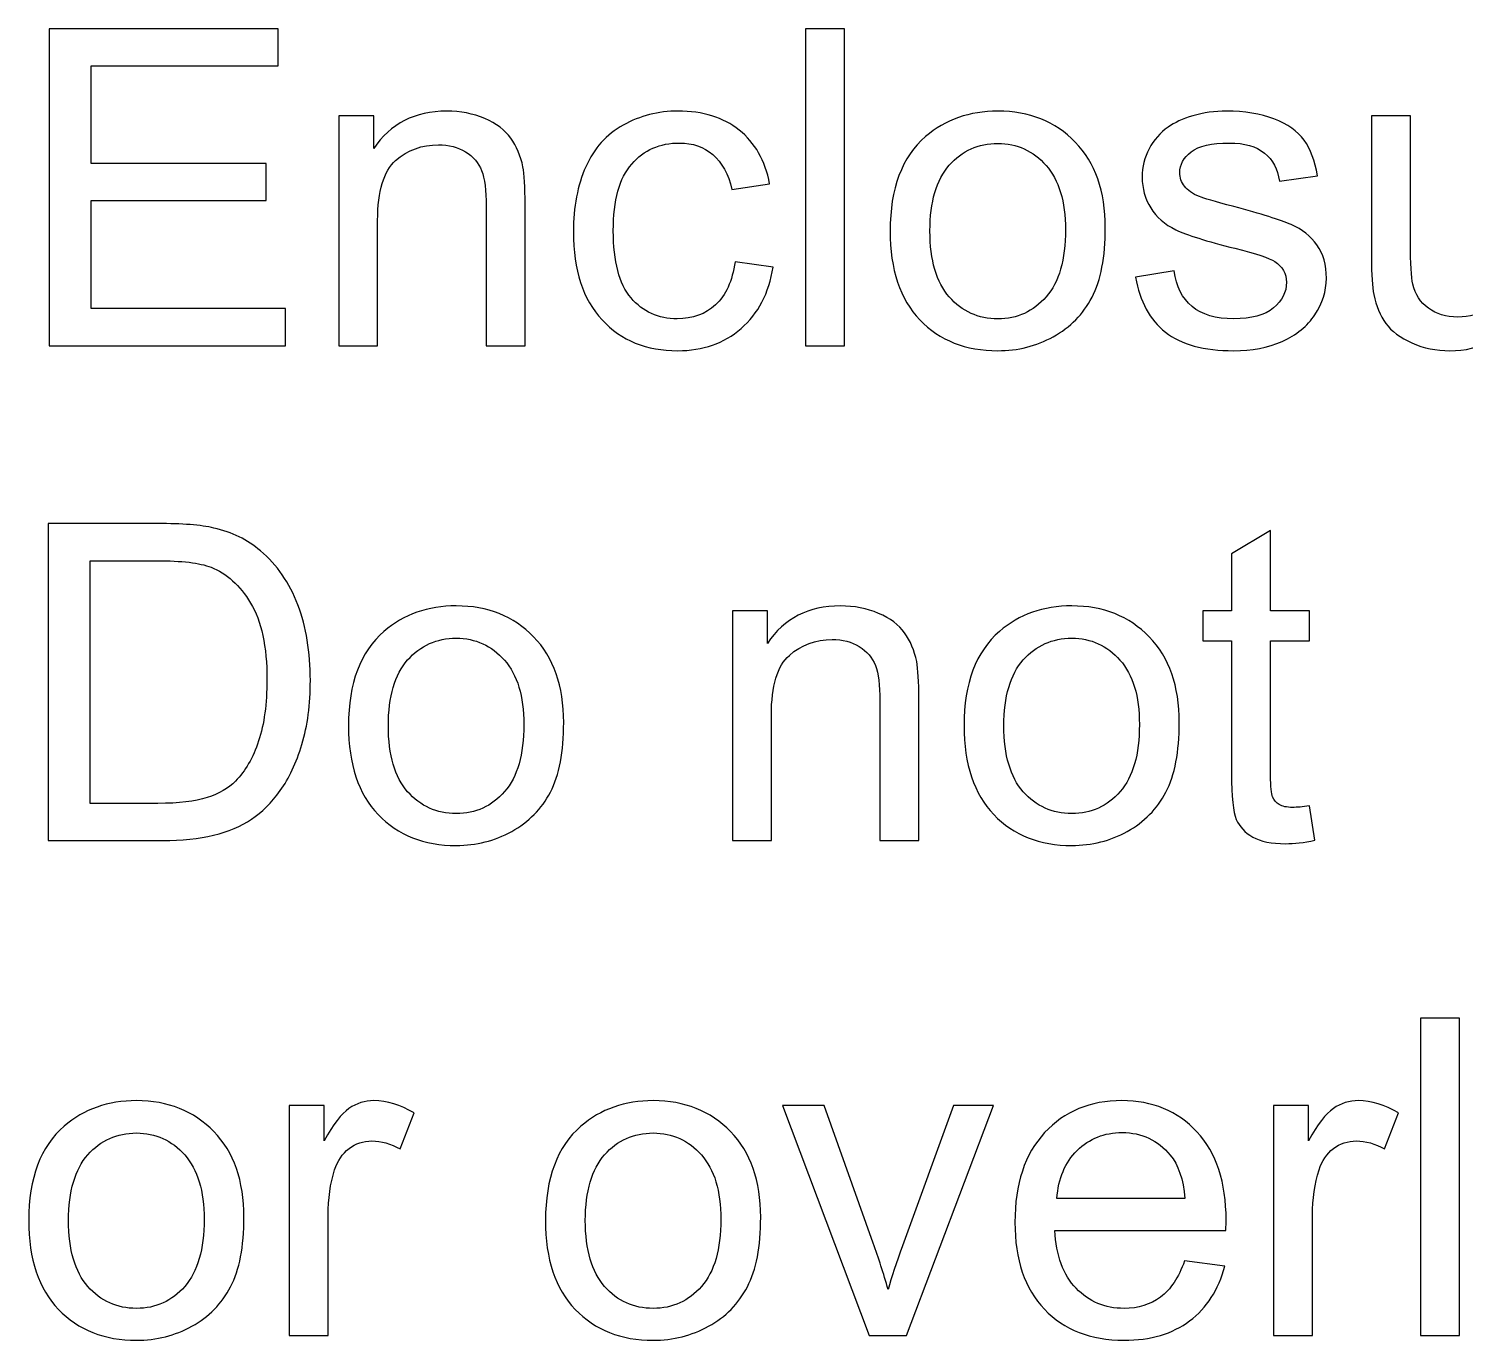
# Model space of a CAD drawing. Header units: millimetres. Extents: x 161 to 1941, y -2211 to 166.
# Drawn here: x 603.4 to 685.8, y -996.7 to -921.5 of the extents above; entities that cross this region are included whole.
import ezdxf

# ---------------------------------------------------------------- set-up
doc = ezdxf.new("R2010")
doc.units = ezdxf.units.MM
doc.header["$MEASUREMENT"] = 0
doc.layers.add('Layer 1', color=7, linetype='Continuous')

msp = doc.modelspace()

# ---------------------------------------------------------------- linework, layer by layer
at = {"layer": 'Layer 1', "color": 250}
for points, knots in [([(604.5358, -939.7092), (604.5358, -939.7092), (604.5358, -921.5228), (604.5358, -921.5228), (604.5358, -921.5228), (617.6676, -921.5228), (617.6676, -921.5228), (617.6676, -921.5228), (617.6676, -923.6564), (617.6676, -923.6564), (617.6676, -923.6564), (606.9488, -923.6564), (606.9488, -923.6564), (606.9488, -923.6564), (606.9488, -929.2444), (606.9488, -929.2444), (606.9488, -929.2444), (616.9818, -929.2444), (616.9818, -929.2444), (616.9818, -929.2444), (616.9818, -931.378), (616.9818, -931.378), (616.9818, -931.378), (606.9488, -931.378), (606.9488, -931.378), (606.9488, -931.378), (606.9488, -937.5756), (606.9488, -937.5756), (606.9488, -937.5756), (618.0994, -937.5756), (618.0994, -937.5756), (618.0994, -937.5756), (618.0994, -939.7092), (618.0994, -939.7092), (618.0994, -939.7092), (604.5358, -939.7092), (604.5358, -939.7092)], [0, 0, 0, 0, 0.0833333, 0.0833333, 0.0833333, 0.1666667, 0.1666667, 0.1666667, 0.25, 0.25, 0.25, 0.3333333, 0.3333333, 0.3333333, 0.4166667, 0.4166667, 0.4166667, 0.5, 0.5, 0.5, 0.5833333, 0.5833333, 0.5833333, 0.6666667, 0.6666667, 0.6666667, 0.75, 0.75, 0.75, 0.8333333, 0.8333333, 0.8333333, 0.9166667, 0.9166667, 0.9166667, 1, 1, 1, 1]), ([(647.9232, -939.7092), (647.9232, -939.7092), (647.9232, -921.5228), (647.9232, -921.5228), (647.9232, -921.5228), (650.1584, -921.5228), (650.1584, -921.5228), (650.1584, -921.5228), (650.1584, -939.7092), (650.1584, -939.7092), (650.1584, -939.7092), (647.9232, -939.7092), (647.9232, -939.7092)], [0, 0, 0, 0, 0.25, 0.25, 0.25, 0.5, 0.5, 0.5, 0.75, 0.75, 0.75, 1, 1, 1, 1]), ([(621.1474, -939.7092), (621.1474, -939.7092), (621.1474, -926.5266), (621.1474, -926.5266), (621.1474, -926.5266), (623.154, -926.5266), (623.154, -926.5266), (623.154, -926.5266), (623.154, -928.3977), (623.154, -928.3977), (624.1192, -926.9626), (625.5162, -926.2472), (627.3408, -926.2472), (628.1366, -926.2472), (628.8648, -926.3911), (629.5294, -926.6748), (630.194, -926.9584), (630.6936, -927.3352), (631.0238, -927.7966), (631.354, -928.258), (631.5868, -928.8084), (631.718, -929.4434), (631.7985, -929.8582), (631.8408, -930.5821), (631.8408, -931.6151), (631.8408, -931.6151), (631.8408, -939.7092), (631.8408, -939.7092), (631.8408, -939.7092), (629.6056, -939.7092), (629.6056, -939.7092), (629.6056, -939.7092), (629.6056, -931.6997), (629.6056, -931.6997), (629.6056, -930.7896), (629.5209, -930.108), (629.3474, -929.6593), (629.1738, -929.2105), (628.8648, -928.8507), (628.4245, -928.5798), (627.9842, -928.3131), (627.4635, -928.1776), (626.8709, -928.1776), (625.9226, -928.1776), (625.1056, -928.4782), (624.4155, -929.0835), (623.7255, -929.6847), (623.3826, -930.8319), (623.3826, -932.5168), (623.3826, -932.5168), (623.3826, -939.7092), (623.3826, -939.7092), (623.3826, -939.7092), (621.1474, -939.7092), (621.1474, -939.7092)], [0, 0, 0, 0, 0.0555556, 0.0555556, 0.0555556, 0.1111111, 0.1111111, 0.1111111, 0.1666667, 0.1666667, 0.1666667, 0.2222222, 0.2222222, 0.2222222, 0.2777778, 0.2777778, 0.2777778, 0.3333333, 0.3333333, 0.3333333, 0.3888889, 0.3888889, 0.3888889, 0.4444444, 0.4444444, 0.4444444, 0.5, 0.5, 0.5, 0.5555556, 0.5555556, 0.5555556, 0.6111111, 0.6111111, 0.6111111, 0.6666667, 0.6666667, 0.6666667, 0.7222222, 0.7222222, 0.7222222, 0.7777778, 0.7777778, 0.7777778, 0.8333333, 0.8333333, 0.8333333, 0.8888889, 0.8888889, 0.8888889, 0.9444444, 0.9444444, 0.9444444, 1, 1, 1, 1]), ([(643.8846, -934.8832), (643.8846, -934.8832), (646.069, -935.188), (646.069, -935.188), (645.8277, -936.6908), (645.2181, -937.8635), (644.2317, -938.7144), (643.2454, -939.5653), (642.0304, -939.9886), (640.5953, -939.9886), (638.7961, -939.9886), (637.3483, -939.4002), (636.2561, -938.2233), (635.1597, -937.0464), (634.6136, -935.3616), (634.6136, -933.1687), (634.6136, -931.7463), (634.8507, -930.5059), (635.3206, -929.4391), (635.7905, -928.3766), (636.5059, -927.5765), (637.4711, -927.0473), (638.4321, -926.5139), (639.4777, -926.2472), (640.6122, -926.2472), (642.0389, -926.2472), (643.2115, -926.607), (644.1174, -927.3309), (645.0276, -928.0548), (645.6118, -929.0835), (645.8658, -930.4128), (645.8658, -930.4128), (643.7068, -930.743), (643.7068, -930.743), (643.4994, -929.8582), (643.1353, -929.1936), (642.6061, -928.7449), (642.0812, -928.3004), (641.4462, -928.076), (640.7011, -928.076), (639.5751, -928.076), (638.6607, -928.4782), (637.9537, -929.2825), (637.251, -930.0911), (636.8996, -931.3611), (636.8996, -933.1052), (636.8996, -934.8747), (637.2383, -936.1574), (637.9156, -936.9575), (638.5972, -937.7576), (639.4819, -938.1598), (640.5699, -938.1598), (641.4504, -938.1598), (642.1828, -937.8931), (642.767, -937.3555), (643.3554, -936.8221), (643.728, -935.9966), (643.8846, -934.8832)], [0, 0, 0, 0, 0.0526316, 0.0526316, 0.0526316, 0.1052632, 0.1052632, 0.1052632, 0.1578947, 0.1578947, 0.1578947, 0.2105263, 0.2105263, 0.2105263, 0.2631579, 0.2631579, 0.2631579, 0.3157895, 0.3157895, 0.3157895, 0.3684211, 0.3684211, 0.3684211, 0.4210526, 0.4210526, 0.4210526, 0.4736842, 0.4736842, 0.4736842, 0.5263158, 0.5263158, 0.5263158, 0.5789474, 0.5789474, 0.5789474, 0.6315789, 0.6315789, 0.6315789, 0.6842105, 0.6842105, 0.6842105, 0.7368421, 0.7368421, 0.7368421, 0.7894737, 0.7894737, 0.7894737, 0.8421053, 0.8421053, 0.8421053, 0.8947368, 0.8947368, 0.8947368, 0.9473684, 0.9473684, 0.9473684, 1, 1, 1, 1]), ([(652.7788, -933.1179), (652.7788, -930.6837), (653.4561, -928.8803), (654.815, -927.7077), (655.9453, -926.734), (657.3296, -926.2472), (658.9595, -926.2472), (660.7671, -926.2472), (662.2488, -926.8399), (663.4002, -928.0252), (664.5475, -929.2063), (665.1232, -930.8446), (665.1232, -932.9316), (665.1232, -934.625), (664.8692, -935.9542), (664.3612, -936.9237), (663.8532, -937.8931), (663.1124, -938.6466), (662.1387, -939.1843), (661.1693, -939.7219), (660.1067, -939.9886), (658.9595, -939.9886), (657.1137, -939.9886), (655.6236, -939.4002), (654.4848, -938.2191), (653.3461, -937.038), (652.7788, -935.3362), (652.7788, -933.1179)], [0, 0, 0, 0, 0.1111111, 0.1111111, 0.1111111, 0.2222222, 0.2222222, 0.2222222, 0.3333333, 0.3333333, 0.3333333, 0.4444444, 0.4444444, 0.4444444, 0.5555556, 0.5555556, 0.5555556, 0.6666667, 0.6666667, 0.6666667, 0.7777778, 0.7777778, 0.7777778, 0.8888889, 0.8888889, 0.8888889, 1, 1, 1, 1]), ([(666.8546, -935.7722), (666.8546, -935.7722), (669.0644, -935.4166), (669.0644, -935.4166), (669.1872, -936.3014), (669.5343, -936.9787), (670.1016, -937.4528), (670.6688, -937.9227), (671.4647, -938.1598), (672.4807, -938.1598), (673.5094, -938.1598), (674.2714, -937.9524), (674.7709, -937.5333), (675.2662, -937.1184), (675.516, -936.6273), (675.516, -936.0643), (675.516, -935.5605), (675.2916, -935.1626), (674.8471, -934.8747), (674.5339, -934.6758), (673.7719, -934.426), (672.5611, -934.117), (670.9271, -933.7063), (669.7968, -933.3507), (669.1618, -933.0502), (668.531, -932.7454), (668.0526, -932.3305), (667.7267, -931.7971), (667.4007, -931.2679), (667.2356, -930.6795), (667.2356, -930.036), (667.2356, -929.4476), (667.3711, -928.9057), (667.6378, -928.4062), (667.9087, -927.9067), (668.2728, -927.4918), (668.7342, -927.1616), (669.0813, -926.9076), (669.5555, -926.6917), (670.1524, -926.5139), (670.7535, -926.3361), (671.3927, -926.2472), (672.0785, -926.2472), (673.1115, -926.2472), (674.0174, -926.3954), (674.7963, -926.6959), (675.5795, -926.9923), (676.1552, -927.3987), (676.5278, -927.9067), (676.8961, -928.4189), (677.1543, -929.1005), (677.294, -929.9556), (677.294, -929.9556), (675.1096, -930.2604), (675.1096, -930.2604), (675.0122, -929.5746), (674.7244, -929.037), (674.2502, -928.6517), (673.7761, -928.2665), (673.1072, -928.076), (672.2394, -928.076), (671.2192, -928.076), (670.4868, -928.2453), (670.0508, -928.584), (669.6147, -928.9227), (669.3946, -929.3206), (669.3946, -929.7736), (669.3946, -930.0614), (669.4835, -930.3239), (669.6655, -930.5567), (669.8476, -930.7938), (670.1312, -930.9928), (670.5207, -931.1494), (670.745, -931.2341), (671.397, -931.4246), (672.4892, -931.7209), (674.064, -932.14), (675.1646, -932.4871), (675.7912, -932.7538), (676.4177, -933.0205), (676.9088, -933.4142), (677.2644, -933.9222), (677.6242, -934.4345), (677.802, -935.0695), (677.802, -935.8315), (677.802, -936.5723), (677.5861, -937.2708), (677.1501, -937.927), (676.714, -938.5831), (676.0875, -939.0911), (675.2705, -939.451), (674.4492, -939.8108), (673.5221, -939.9886), (672.4892, -939.9886), (670.7789, -939.9886), (669.4708, -939.633), (668.5733, -938.926), (667.6759, -938.2148), (667.1044, -937.165), (666.8546, -935.7722)], [0, 0, 0, 0, 0.030303, 0.030303, 0.030303, 0.0606061, 0.0606061, 0.0606061, 0.0909091, 0.0909091, 0.0909091, 0.1212121, 0.1212121, 0.1212121, 0.1515152, 0.1515152, 0.1515152, 0.1818182, 0.1818182, 0.1818182, 0.2121212, 0.2121212, 0.2121212, 0.2424242, 0.2424242, 0.2424242, 0.2727273, 0.2727273, 0.2727273, 0.3030303, 0.3030303, 0.3030303, 0.3333333, 0.3333333, 0.3333333, 0.3636364, 0.3636364, 0.3636364, 0.3939394, 0.3939394, 0.3939394, 0.4242424, 0.4242424, 0.4242424, 0.4545455, 0.4545455, 0.4545455, 0.4848485, 0.4848485, 0.4848485, 0.5151515, 0.5151515, 0.5151515, 0.5454545, 0.5454545, 0.5454545, 0.5757576, 0.5757576, 0.5757576, 0.6060606, 0.6060606, 0.6060606, 0.6363636, 0.6363636, 0.6363636, 0.6666667, 0.6666667, 0.6666667, 0.6969697, 0.6969697, 0.6969697, 0.7272727, 0.7272727, 0.7272727, 0.7575758, 0.7575758, 0.7575758, 0.7878788, 0.7878788, 0.7878788, 0.8181818, 0.8181818, 0.8181818, 0.8484848, 0.8484848, 0.8484848, 0.8787879, 0.8787879, 0.8787879, 0.9090909, 0.9090909, 0.9090909, 0.9393939, 0.9393939, 0.9393939, 0.969697, 0.969697, 0.969697, 1, 1, 1, 1]), ([(689.0542, -939.7092), (689.0542, -939.7092), (689.0542, -937.7492), (689.0542, -937.7492), (688.0297, -939.2435), (686.6412, -939.9886), (684.8844, -939.9886), (684.1097, -939.9886), (683.3858, -939.8404), (682.7127, -939.5441), (682.0396, -939.2435), (681.54, -938.871), (681.2141, -938.4223), (680.8881, -937.9693), (680.6595, -937.419), (680.5283, -936.767), (680.4394, -936.3268), (680.3928, -935.6325), (680.3928, -934.6842), (680.3928, -934.6842), (680.3928, -926.5266), (680.3928, -926.5266), (680.3928, -926.5266), (682.628, -926.5266), (682.628, -926.5266), (682.628, -926.5266), (682.628, -933.8206), (682.628, -933.8206), (682.628, -934.9848), (682.6746, -935.7722), (682.7635, -936.1744), (682.9032, -936.7628), (683.1995, -937.22), (683.6567, -937.5544), (684.1097, -937.8889), (684.6685, -938.0582), (685.3373, -938.0582), (686.0062, -938.0582), (686.6327, -937.8889), (687.2169, -937.546), (687.8011, -937.2031), (688.216, -936.7332), (688.4615, -936.1447), (688.7028, -935.5563), (688.8256, -934.6969), (688.8256, -933.5751), (688.8256, -933.5751), (688.8256, -926.5266), (688.8256, -926.5266), (688.8256, -926.5266), (691.0608, -926.5266), (691.0608, -926.5266), (691.0608, -926.5266), (691.0608, -939.7092), (691.0608, -939.7092), (691.0608, -939.7092), (689.0542, -939.7092), (689.0542, -939.7092)], [0, 0, 0, 0, 0.0526316, 0.0526316, 0.0526316, 0.1052632, 0.1052632, 0.1052632, 0.1578947, 0.1578947, 0.1578947, 0.2105263, 0.2105263, 0.2105263, 0.2631579, 0.2631579, 0.2631579, 0.3157895, 0.3157895, 0.3157895, 0.3684211, 0.3684211, 0.3684211, 0.4210526, 0.4210526, 0.4210526, 0.4736842, 0.4736842, 0.4736842, 0.5263158, 0.5263158, 0.5263158, 0.5789474, 0.5789474, 0.5789474, 0.6315789, 0.6315789, 0.6315789, 0.6842105, 0.6842105, 0.6842105, 0.7368421, 0.7368421, 0.7368421, 0.7894737, 0.7894737, 0.7894737, 0.8421053, 0.8421053, 0.8421053, 0.8947368, 0.8947368, 0.8947368, 0.9473684, 0.9473684, 0.9473684, 1, 1, 1, 1]), ([(655.0648, -933.1221), (655.0648, -934.807), (655.4331, -936.0685), (656.1697, -936.9025), (656.9105, -937.7407), (657.8376, -938.1598), (658.9595, -938.1598), (660.0686, -938.1598), (660.9915, -937.7407), (661.7323, -936.8983), (662.4689, -936.0558), (662.8372, -934.7731), (662.8372, -933.0502), (662.8372, -931.4246), (662.4647, -930.1927), (661.7238, -929.3587), (660.983, -928.5205), (660.0601, -928.1014), (658.9595, -928.1014), (657.8376, -928.1014), (656.9105, -928.5163), (656.1697, -929.3502), (655.4331, -930.1842), (655.0648, -931.4415), (655.0648, -933.1221)], [0, 0, 0, 0, 0.125, 0.125, 0.125, 0.25, 0.25, 0.25, 0.375, 0.375, 0.375, 0.5, 0.5, 0.5, 0.625, 0.625, 0.625, 0.75, 0.75, 0.75, 0.875, 0.875, 0.875, 1, 1, 1, 1]), ([(604.485, -968.0853), (604.485, -968.0853), (604.485, -949.8989), (604.485, -949.8989), (604.485, -949.8989), (610.7503, -949.8989), (610.7503, -949.8989), (612.1643, -949.8989), (613.2438, -949.9836), (613.9888, -950.1571), (615.0302, -950.3984), (615.9192, -950.8345), (616.6558, -951.461), (617.6168, -952.2738), (618.3322, -953.3067), (618.8064, -954.5683), (619.2847, -955.8298), (619.5218, -957.2734), (619.5218, -958.8947), (619.5218, -960.2748), (619.3609, -961.4982), (619.0392, -962.565), (618.7175, -963.6318), (618.3026, -964.5166), (617.7988, -965.2151), (617.2908, -965.9136), (616.7405, -966.4639), (616.1394, -966.8619), (615.5425, -967.264), (614.8186, -967.5688), (613.9719, -967.7763), (613.121, -967.9837), (612.1473, -968.0853), (611.0467, -968.0853), (611.0467, -968.0853), (604.485, -968.0853), (604.485, -968.0853)], [0, 0, 0, 0, 0.0833333, 0.0833333, 0.0833333, 0.1666667, 0.1666667, 0.1666667, 0.25, 0.25, 0.25, 0.3333333, 0.3333333, 0.3333333, 0.4166667, 0.4166667, 0.4166667, 0.5, 0.5, 0.5, 0.5833333, 0.5833333, 0.5833333, 0.6666667, 0.6666667, 0.6666667, 0.75, 0.75, 0.75, 0.8333333, 0.8333333, 0.8333333, 0.9166667, 0.9166667, 0.9166667, 1, 1, 1, 1]), ([(676.8368, -966.0914), (676.8368, -966.0914), (677.1416, -968.0641), (677.1416, -968.0641), (676.5151, -968.1954), (675.952, -968.2631), (675.461, -968.2631), (674.6524, -968.2631), (674.0259, -968.1361), (673.5771, -967.8779), (673.1326, -967.6196), (672.8194, -967.2852), (672.6373, -966.8661), (672.4553, -966.447), (672.3664, -965.5665), (672.3664, -964.2245), (672.3664, -964.2245), (672.3664, -956.6299), (672.3664, -956.6299), (672.3664, -956.6299), (670.7154, -956.6299), (670.7154, -956.6299), (670.7154, -956.6299), (670.7154, -954.9027), (670.7154, -954.9027), (670.7154, -954.9027), (672.3664, -954.9027), (672.3664, -954.9027), (672.3664, -954.9027), (672.3664, -951.643), (672.3664, -951.643), (672.3664, -951.643), (674.6016, -950.3011), (674.6016, -950.3011), (674.6016, -950.3011), (674.6016, -954.9027), (674.6016, -954.9027), (674.6016, -954.9027), (676.8368, -954.9027), (676.8368, -954.9027), (676.8368, -954.9027), (676.8368, -956.6299), (676.8368, -956.6299), (676.8368, -956.6299), (674.6016, -956.6299), (674.6016, -956.6299), (674.6016, -956.6299), (674.6016, -964.3515), (674.6016, -964.3515), (674.6016, -964.9907), (674.6397, -965.4014), (674.7201, -965.5834), (674.7963, -965.7654), (674.9233, -965.9094), (675.1011, -966.0194), (675.2789, -966.1253), (675.5329, -966.1803), (675.8631, -966.1803), (676.1087, -966.1803), (676.4346, -966.1507), (676.8368, -966.0914)], [0, 0, 0, 0, 0.05, 0.05, 0.05, 0.1, 0.1, 0.1, 0.15, 0.15, 0.15, 0.2, 0.2, 0.2, 0.25, 0.25, 0.25, 0.3, 0.3, 0.3, 0.35, 0.35, 0.35, 0.4, 0.4, 0.4, 0.45, 0.45, 0.45, 0.5, 0.5, 0.5, 0.55, 0.55, 0.55, 0.6, 0.6, 0.6, 0.65, 0.65, 0.65, 0.7, 0.7, 0.7, 0.75, 0.75, 0.75, 0.8, 0.8, 0.8, 0.85, 0.85, 0.85, 0.9, 0.9, 0.9, 0.95, 0.95, 0.95, 1, 1, 1, 1]), ([(606.898, -965.9517), (606.898, -965.9517), (610.7757, -965.9517), (610.7757, -965.9517), (611.9738, -965.9517), (612.9136, -965.8416), (613.5951, -965.6173), (614.2767, -965.3929), (614.8186, -965.0796), (615.225, -964.6732), (615.7922, -964.1017), (616.2367, -963.3313), (616.5542, -962.3661), (616.8717, -961.4009), (617.0326, -960.2325), (617.0326, -958.8566), (617.0326, -956.9516), (616.7193, -955.4869), (616.097, -954.4624), (615.4747, -953.438), (614.717, -952.7522), (613.8237, -952.405), (613.1803, -952.1553), (612.1431, -952.0325), (610.7122, -952.0325), (610.7122, -952.0325), (606.898, -952.0325), (606.898, -952.0325), (606.898, -952.0325), (606.898, -965.9517), (606.898, -965.9517)], [0, 0, 0, 0, 0.1, 0.1, 0.1, 0.2, 0.2, 0.2, 0.3, 0.3, 0.3, 0.4, 0.4, 0.4, 0.5, 0.5, 0.5, 0.6, 0.6, 0.6, 0.7, 0.7, 0.7, 0.8, 0.8, 0.8, 0.9, 0.9, 0.9, 1, 1, 1, 1]), ([(621.7104, -961.494), (621.7104, -959.0598), (622.3877, -957.2564), (623.7466, -956.0838), (624.8769, -955.1101), (626.2612, -954.6233), (627.8911, -954.6233), (629.6987, -954.6233), (631.1804, -955.216), (632.3318, -956.4013), (633.4791, -957.5824), (634.0548, -959.2207), (634.0548, -961.3077), (634.0548, -963.0011), (633.8008, -964.3303), (633.2928, -965.2998), (632.7848, -966.2692), (632.044, -967.0227), (631.0703, -967.5604), (630.1009, -968.098), (629.0383, -968.3647), (627.8911, -968.3647), (626.0453, -968.3647), (624.5552, -967.7763), (623.4164, -966.5952), (622.2777, -965.4141), (621.7104, -963.7123), (621.7104, -961.494)], [0, 0, 0, 0, 0.1111111, 0.1111111, 0.1111111, 0.2222222, 0.2222222, 0.2222222, 0.3333333, 0.3333333, 0.3333333, 0.4444444, 0.4444444, 0.4444444, 0.5555556, 0.5555556, 0.5555556, 0.6666667, 0.6666667, 0.6666667, 0.7777778, 0.7777778, 0.7777778, 0.8888889, 0.8888889, 0.8888889, 1, 1, 1, 1]), ([(643.7322, -968.0853), (643.7322, -968.0853), (643.7322, -954.9027), (643.7322, -954.9027), (643.7322, -954.9027), (645.7388, -954.9027), (645.7388, -954.9027), (645.7388, -954.9027), (645.7388, -956.7738), (645.7388, -956.7738), (646.704, -955.3387), (648.101, -954.6233), (649.9256, -954.6233), (650.7214, -954.6233), (651.4496, -954.7672), (652.1142, -955.0509), (652.7788, -955.3345), (653.2784, -955.7113), (653.6086, -956.1727), (653.9388, -956.6341), (654.1716, -957.1845), (654.3028, -957.8195), (654.3833, -958.2343), (654.4256, -958.9582), (654.4256, -959.9912), (654.4256, -959.9912), (654.4256, -968.0853), (654.4256, -968.0853), (654.4256, -968.0853), (652.1904, -968.0853), (652.1904, -968.0853), (652.1904, -968.0853), (652.1904, -960.0758), (652.1904, -960.0758), (652.1904, -959.1657), (652.1057, -958.4841), (651.9322, -958.0354), (651.7586, -957.5866), (651.4496, -957.2268), (651.0093, -956.9559), (650.569, -956.6892), (650.0483, -956.5537), (649.4557, -956.5537), (648.5074, -956.5537), (647.6904, -956.8543), (647.0003, -957.4596), (646.3103, -958.0608), (645.9674, -959.208), (645.9674, -960.8929), (645.9674, -960.8929), (645.9674, -968.0853), (645.9674, -968.0853), (645.9674, -968.0853), (643.7322, -968.0853), (643.7322, -968.0853)], [0, 0, 0, 0, 0.0555556, 0.0555556, 0.0555556, 0.1111111, 0.1111111, 0.1111111, 0.1666667, 0.1666667, 0.1666667, 0.2222222, 0.2222222, 0.2222222, 0.2777778, 0.2777778, 0.2777778, 0.3333333, 0.3333333, 0.3333333, 0.3888889, 0.3888889, 0.3888889, 0.4444444, 0.4444444, 0.4444444, 0.5, 0.5, 0.5, 0.5555556, 0.5555556, 0.5555556, 0.6111111, 0.6111111, 0.6111111, 0.6666667, 0.6666667, 0.6666667, 0.7222222, 0.7222222, 0.7222222, 0.7777778, 0.7777778, 0.7777778, 0.8333333, 0.8333333, 0.8333333, 0.8888889, 0.8888889, 0.8888889, 0.9444444, 0.9444444, 0.9444444, 1, 1, 1, 1]), ([(657.0206, -961.494), (657.0206, -959.0598), (657.6979, -957.2564), (659.0568, -956.0838), (660.1871, -955.1101), (661.5714, -954.6233), (663.2013, -954.6233), (665.0089, -954.6233), (666.4906, -955.216), (667.642, -956.4013), (668.7893, -957.5824), (669.365, -959.2207), (669.365, -961.3077), (669.365, -963.0011), (669.111, -964.3303), (668.603, -965.2998), (668.095, -966.2692), (667.3542, -967.0227), (666.3805, -967.5604), (665.4111, -968.098), (664.3485, -968.3647), (663.2013, -968.3647), (661.3555, -968.3647), (659.8654, -967.7763), (658.7266, -966.5952), (657.5879, -965.4141), (657.0206, -963.7123), (657.0206, -961.494)], [0, 0, 0, 0, 0.1111111, 0.1111111, 0.1111111, 0.2222222, 0.2222222, 0.2222222, 0.3333333, 0.3333333, 0.3333333, 0.4444444, 0.4444444, 0.4444444, 0.5555556, 0.5555556, 0.5555556, 0.6666667, 0.6666667, 0.6666667, 0.7777778, 0.7777778, 0.7777778, 0.8888889, 0.8888889, 0.8888889, 1, 1, 1, 1]), ([(623.9964, -961.4982), (623.9964, -963.1831), (624.3647, -964.4446), (625.1013, -965.2786), (625.8421, -966.1168), (626.7692, -966.5359), (627.8911, -966.5359), (629.0002, -966.5359), (629.9231, -966.1168), (630.6639, -965.2744), (631.4005, -964.4319), (631.7688, -963.1492), (631.7688, -961.4263), (631.7688, -959.8007), (631.3963, -958.5688), (630.6554, -957.7348), (629.9146, -956.8966), (628.9917, -956.4775), (627.8911, -956.4775), (626.7692, -956.4775), (625.8421, -956.8924), (625.1013, -957.7263), (624.3647, -958.5603), (623.9964, -959.8176), (623.9964, -961.4982)], [0, 0, 0, 0, 0.125, 0.125, 0.125, 0.25, 0.25, 0.25, 0.375, 0.375, 0.375, 0.5, 0.5, 0.5, 0.625, 0.625, 0.625, 0.75, 0.75, 0.75, 0.875, 0.875, 0.875, 1, 1, 1, 1]), ([(659.3066, -961.4982), (659.3066, -963.1831), (659.6749, -964.4446), (660.4115, -965.2786), (661.1523, -966.1168), (662.0794, -966.5359), (663.2013, -966.5359), (664.3104, -966.5359), (665.2333, -966.1168), (665.9741, -965.2744), (666.7107, -964.4319), (667.079, -963.1492), (667.079, -961.4263), (667.079, -959.8007), (666.7065, -958.5688), (665.9656, -957.7348), (665.2248, -956.8966), (664.3019, -956.4775), (663.2013, -956.4775), (662.0794, -956.4775), (661.1523, -956.8924), (660.4115, -957.7263), (659.6749, -958.5603), (659.3066, -959.8176), (659.3066, -961.4982)], [0, 0, 0, 0, 0.125, 0.125, 0.125, 0.25, 0.25, 0.25, 0.375, 0.375, 0.375, 0.5, 0.5, 0.5, 0.625, 0.625, 0.625, 0.75, 0.75, 0.75, 0.875, 0.875, 0.875, 1, 1, 1, 1]), ([(683.208, -996.4614), (683.208, -996.4614), (683.208, -978.275), (683.208, -978.275), (683.208, -978.275), (685.4432, -978.275), (685.4432, -978.275), (685.4432, -978.275), (685.4432, -996.4614), (685.4432, -996.4614), (685.4432, -996.4614), (683.208, -996.4614), (683.208, -996.4614)], [0, 0, 0, 0, 0.25, 0.25, 0.25, 0.5, 0.5, 0.5, 0.75, 0.75, 0.75, 1, 1, 1, 1]), ([(603.3674, -989.8701), (603.3674, -987.4359), (604.0447, -985.6325), (605.4036, -984.4599), (606.5339, -983.4862), (607.9182, -982.9994), (609.5481, -982.9994), (611.3557, -982.9994), (612.8374, -983.5921), (613.9888, -984.7774), (615.1361, -985.9585), (615.7118, -987.5968), (615.7118, -989.6838), (615.7118, -991.3772), (615.4578, -992.7064), (614.9498, -993.6759), (614.4418, -994.6453), (613.701, -995.3988), (612.7273, -995.9365), (611.7579, -996.4741), (610.6953, -996.7408), (609.5481, -996.7408), (607.7023, -996.7408), (606.2122, -996.1524), (605.0734, -994.9713), (603.9347, -993.7902), (603.3674, -992.0884), (603.3674, -989.8701)], [0, 0, 0, 0, 0.1111111, 0.1111111, 0.1111111, 0.2222222, 0.2222222, 0.2222222, 0.3333333, 0.3333333, 0.3333333, 0.4444444, 0.4444444, 0.4444444, 0.5555556, 0.5555556, 0.5555556, 0.6666667, 0.6666667, 0.6666667, 0.7777778, 0.7777778, 0.7777778, 0.8888889, 0.8888889, 0.8888889, 1, 1, 1, 1]), ([(618.3068, -996.4614), (618.3068, -996.4614), (618.3068, -983.2788), (618.3068, -983.2788), (618.3068, -983.2788), (620.3134, -983.2788), (620.3134, -983.2788), (620.3134, -983.2788), (620.3134, -985.2981), (620.3134, -985.2981), (620.8256, -984.3625), (621.2998, -983.7445), (621.7358, -983.4481), (622.1718, -983.1476), (622.6502, -982.9994), (623.1709, -982.9994), (623.9244, -982.9994), (624.6907, -983.2365), (625.4696, -983.7064), (625.4696, -983.7064), (624.6737, -985.768), (624.6737, -985.768), (624.1319, -985.4632), (623.59, -985.3108), (623.0481, -985.3108), (622.5613, -985.3108), (622.1253, -985.459), (621.74, -985.7511), (621.3548, -986.0432), (621.0796, -986.4496), (620.9145, -986.9703), (620.6648, -987.7619), (620.542, -988.6297), (620.542, -989.5738), (620.542, -989.5738), (620.542, -996.4614), (620.542, -996.4614), (620.542, -996.4614), (618.3068, -996.4614), (618.3068, -996.4614)], [0, 0, 0, 0, 0.0769231, 0.0769231, 0.0769231, 0.1538462, 0.1538462, 0.1538462, 0.2307692, 0.2307692, 0.2307692, 0.3076923, 0.3076923, 0.3076923, 0.3846154, 0.3846154, 0.3846154, 0.4615385, 0.4615385, 0.4615385, 0.5384615, 0.5384615, 0.5384615, 0.6153846, 0.6153846, 0.6153846, 0.6923077, 0.6923077, 0.6923077, 0.7692308, 0.7692308, 0.7692308, 0.8461538, 0.8461538, 0.8461538, 0.9230769, 0.9230769, 0.9230769, 1, 1, 1, 1]), ([(633.0092, -989.8701), (633.0092, -987.4359), (633.6865, -985.6325), (635.0454, -984.4599), (636.1757, -983.4862), (637.56, -982.9994), (639.1899, -982.9994), (640.9975, -982.9994), (642.4792, -983.5921), (643.6306, -984.7774), (644.7779, -985.9585), (645.3536, -987.5968), (645.3536, -989.6838), (645.3536, -991.3772), (645.0996, -992.7064), (644.5916, -993.6759), (644.0836, -994.6453), (643.3428, -995.3988), (642.3691, -995.9365), (641.3997, -996.4741), (640.3371, -996.7408), (639.1899, -996.7408), (637.3441, -996.7408), (635.854, -996.1524), (634.7152, -994.9713), (633.5765, -993.7902), (633.0092, -992.0884), (633.0092, -989.8701)], [0, 0, 0, 0, 0.1111111, 0.1111111, 0.1111111, 0.2222222, 0.2222222, 0.2222222, 0.3333333, 0.3333333, 0.3333333, 0.4444444, 0.4444444, 0.4444444, 0.5555556, 0.5555556, 0.5555556, 0.6666667, 0.6666667, 0.6666667, 0.7777778, 0.7777778, 0.7777778, 0.8888889, 0.8888889, 0.8888889, 1, 1, 1, 1]), ([(669.6656, -992.1942), (669.6656, -992.1942), (671.977, -992.499), (671.977, -992.499), (671.6172, -993.841), (670.9441, -994.8866), (669.9619, -995.6274), (668.9798, -996.3683), (667.7267, -996.7408), (666.1985, -996.7408), (664.2766, -996.7408), (662.7526, -996.1481), (661.6265, -994.9628), (660.5004, -993.7817), (659.9374, -992.118), (659.9374, -989.9802), (659.9374, -987.7704), (660.5047, -986.0516), (661.6434, -984.8324), (662.7822, -983.609), (664.2596, -982.9994), (666.0757, -982.9994), (667.8326, -982.9994), (669.2677, -983.5963), (670.381, -984.7943), (671.4944, -985.9924), (672.0532, -987.6772), (672.0532, -989.8489), (672.0532, -989.9802), (672.049, -990.1791), (672.0405, -990.4416), (672.0405, -990.4416), (662.2234, -990.4416), (662.2234, -990.4416), (662.3081, -991.8852), (662.7145, -992.9943), (663.4511, -993.7605), (664.1834, -994.5268), (665.1021, -994.912), (666.1985, -994.912), (667.0155, -994.912), (667.714, -994.6961), (668.2898, -994.2643), (668.8697, -993.8325), (669.3269, -993.1425), (669.6656, -992.1942)], [0, 0, 0, 0, 0.0666667, 0.0666667, 0.0666667, 0.1333333, 0.1333333, 0.1333333, 0.2, 0.2, 0.2, 0.2666667, 0.2666667, 0.2666667, 0.3333333, 0.3333333, 0.3333333, 0.4, 0.4, 0.4, 0.4666667, 0.4666667, 0.4666667, 0.5333333, 0.5333333, 0.5333333, 0.6, 0.6, 0.6, 0.6666667, 0.6666667, 0.6666667, 0.7333333, 0.7333333, 0.7333333, 0.8, 0.8, 0.8, 0.8666667, 0.8666667, 0.8666667, 0.9333333, 0.9333333, 0.9333333, 1, 1, 1, 1]), ([(674.7752, -996.4614), (674.7752, -996.4614), (674.7752, -983.2788), (674.7752, -983.2788), (674.7752, -983.2788), (676.7818, -983.2788), (676.7818, -983.2788), (676.7818, -983.2788), (676.7818, -985.2981), (676.7818, -985.2981), (677.294, -984.3625), (677.7682, -983.7445), (678.2042, -983.4481), (678.6402, -983.1476), (679.1186, -982.9994), (679.6393, -982.9994), (680.3928, -982.9994), (681.1591, -983.2365), (681.938, -983.7064), (681.938, -983.7064), (681.1421, -985.768), (681.1421, -985.768), (680.6003, -985.4632), (680.0584, -985.3108), (679.5165, -985.3108), (679.0297, -985.3108), (678.5937, -985.459), (678.2084, -985.7511), (677.8232, -986.0432), (677.548, -986.4496), (677.3829, -986.9703), (677.1332, -987.7619), (677.0104, -988.6297), (677.0104, -989.5738), (677.0104, -989.5738), (677.0104, -996.4614), (677.0104, -996.4614), (677.0104, -996.4614), (674.7752, -996.4614), (674.7752, -996.4614)], [0, 0, 0, 0, 0.0769231, 0.0769231, 0.0769231, 0.1538462, 0.1538462, 0.1538462, 0.2307692, 0.2307692, 0.2307692, 0.3076923, 0.3076923, 0.3076923, 0.3846154, 0.3846154, 0.3846154, 0.4615385, 0.4615385, 0.4615385, 0.5384615, 0.5384615, 0.5384615, 0.6153846, 0.6153846, 0.6153846, 0.6923077, 0.6923077, 0.6923077, 0.7692308, 0.7692308, 0.7692308, 0.8461538, 0.8461538, 0.8461538, 0.9230769, 0.9230769, 0.9230769, 1, 1, 1, 1]), ([(651.5766, -996.4614), (651.5766, -996.4614), (646.6024, -983.2788), (646.6024, -983.2788), (646.6024, -983.2788), (648.9942, -983.2788), (648.9942, -983.2788), (648.9942, -983.2788), (651.8136, -991.174), (651.8136, -991.174), (652.1184, -992.0249), (652.4021, -992.9096), (652.6603, -993.8283), (652.8593, -993.134), (653.1344, -992.3), (653.4943, -991.3221), (653.4943, -991.3221), (656.4237, -983.2788), (656.4237, -983.2788), (656.4237, -983.2788), (658.7182, -983.2788), (658.7182, -983.2788), (658.7182, -983.2788), (653.7271, -996.4614), (653.7271, -996.4614), (653.7271, -996.4614), (651.5766, -996.4614), (651.5766, -996.4614)], [0, 0, 0, 0, 0.1111111, 0.1111111, 0.1111111, 0.2222222, 0.2222222, 0.2222222, 0.3333333, 0.3333333, 0.3333333, 0.4444444, 0.4444444, 0.4444444, 0.5555556, 0.5555556, 0.5555556, 0.6666667, 0.6666667, 0.6666667, 0.7777778, 0.7777778, 0.7777778, 0.8888889, 0.8888889, 0.8888889, 1, 1, 1, 1]), ([(605.6534, -989.8743), (605.6534, -991.5592), (606.0217, -992.8207), (606.7583, -993.6547), (607.4991, -994.4929), (608.4262, -994.912), (609.5481, -994.912), (610.6572, -994.912), (611.5801, -994.4929), (612.3209, -993.6505), (613.0575, -992.808), (613.4258, -991.5253), (613.4258, -989.8024), (613.4258, -988.1768), (613.0533, -986.9449), (612.3124, -986.1109), (611.5716, -985.2727), (610.6487, -984.8536), (609.5481, -984.8536), (608.4262, -984.8536), (607.4991, -985.2685), (606.7583, -986.1024), (606.0217, -986.9364), (605.6534, -988.1937), (605.6534, -989.8743)], [0, 0, 0, 0, 0.125, 0.125, 0.125, 0.25, 0.25, 0.25, 0.375, 0.375, 0.375, 0.5, 0.5, 0.5, 0.625, 0.625, 0.625, 0.75, 0.75, 0.75, 0.875, 0.875, 0.875, 1, 1, 1, 1]), ([(635.2952, -989.8743), (635.2952, -991.5592), (635.6635, -992.8207), (636.4001, -993.6547), (637.1409, -994.4929), (638.068, -994.912), (639.1899, -994.912), (640.299, -994.912), (641.2219, -994.4929), (641.9627, -993.6505), (642.6993, -992.808), (643.0676, -991.5253), (643.0676, -989.8024), (643.0676, -988.1768), (642.6951, -986.9449), (641.9542, -986.1109), (641.2134, -985.2727), (640.2905, -984.8536), (639.1899, -984.8536), (638.068, -984.8536), (637.1409, -985.2685), (636.4001, -986.1024), (635.6635, -986.9364), (635.2952, -988.1937), (635.2952, -989.8743)], [0, 0, 0, 0, 0.125, 0.125, 0.125, 0.25, 0.25, 0.25, 0.375, 0.375, 0.375, 0.5, 0.5, 0.5, 0.625, 0.625, 0.625, 0.75, 0.75, 0.75, 0.875, 0.875, 0.875, 1, 1, 1, 1]), ([(662.3504, -988.6128), (662.3504, -988.6128), (669.691, -988.6128), (669.691, -988.6128), (669.5936, -987.5037), (669.31, -986.6739), (668.8486, -986.1194), (668.1416, -985.26), (667.2187, -984.8282), (666.0884, -984.8282), (665.064, -984.8282), (664.2046, -985.1711), (663.5061, -985.8569), (662.8118, -986.5427), (662.4266, -987.4613), (662.3504, -988.6128)], [0, 0, 0, 0, 0.2, 0.2, 0.2, 0.4, 0.4, 0.4, 0.6, 0.6, 0.6, 0.8, 0.8, 0.8, 1, 1, 1, 1])]:
    msp.add_open_spline(points, degree=3, knots=knots, dxfattribs=at)

doc.saveas('drawing.dxf')
